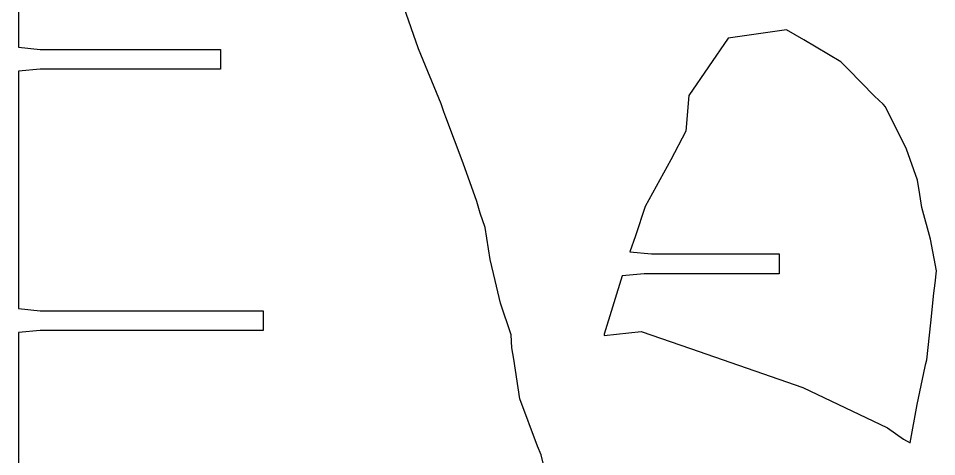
# Model space of a CAD drawing. Header units: inches. Extents: x -5 to 455, y 101 to 489.
# Drawn here: x 263.6 to 452.1, y 208.7 to 298.6 of the extents above; entities that cross this region are included whole.
import ezdxf

# ---------------------------------------------------------------- set-up
doc = ezdxf.new("R2010")
doc.units = ezdxf.units.IN
doc.header["$MEASUREMENT"] = 0
doc.layers.add('boundary', color=7, linetype='Continuous')

# ---------------------------------------------------------------- blocks, each defined once
blk = doc.blocks.new('block 151')
at = {"layer": 'boundary', "color": 5, "lineweight": 25, "true_color": 0x0000ff}
for points in [[(375.92, 187.94), (370.85, 209.02)], [(375.92, 187.94), (370.85, 209.02)], [(370.85, 209.02), (370.85, 209.02)], [(375.92, 187.94), (375.92, 187.94)]]:
    blk.add_lwpolyline(points, dxfattribs=at)
blk = doc.blocks.new('block 152')
at = {"layer": 'boundary', "color": 5, "lineweight": 25, "true_color": 0x0000ff}
for points in [[(370.85, 209.02), (370.15, 210.82)], [(370.85, 209.02), (370.15, 210.82)], [(370.15, 210.82), (370.15, 210.82)], [(370.85, 209.02), (370.85, 209.02)]]:
    blk.add_lwpolyline(points, dxfattribs=at)
blk = doc.blocks.new('block 153')
at = {"layer": 'boundary', "color": 5, "lineweight": 25, "true_color": 0x0000ff}
for points in [[(370.15, 210.82), (366.48, 220.5)], [(370.15, 210.82), (366.48, 220.5)], [(366.48, 220.5), (366.48, 220.5)], [(370.15, 210.82), (370.15, 210.82)]]:
    blk.add_lwpolyline(points, dxfattribs=at)
blk = doc.blocks.new('block 154')
at = {"layer": 'boundary', "color": 5, "lineweight": 25, "true_color": 0x0000ff}
for points in [[(366.48, 220.5), (365.25, 228.68)], [(366.48, 220.5), (365.25, 228.68)], [(365.25, 228.68), (365.25, 228.68)], [(366.48, 220.5), (366.48, 220.5)]]:
    blk.add_lwpolyline(points, dxfattribs=at)
blk = doc.blocks.new('block 155')
at = {"layer": 'boundary', "color": 5, "lineweight": 25, "true_color": 0x0000ff}
for points in [[(365.25, 228.68), (364.85, 231)], [(365.25, 228.68), (364.85, 231)], [(364.85, 231), (364.85, 231)], [(365.25, 228.68), (365.25, 228.68)]]:
    blk.add_lwpolyline(points, dxfattribs=at)
blk = doc.blocks.new('block 156')
at = {"layer": 'boundary', "color": 5, "lineweight": 25, "true_color": 0x0000ff}
for points in [[(364.85, 231), (364.72, 233.66)], [(364.85, 231), (364.72, 233.66)], [(364.72, 233.66), (364.72, 233.66)], [(364.85, 231), (364.85, 231)]]:
    blk.add_lwpolyline(points, dxfattribs=at)
blk = doc.blocks.new('block 157')
at = {"layer": 'boundary', "color": 5, "lineweight": 25, "true_color": 0x0000ff}
for points in [[(364.72, 233.66), (362.5, 240.15)], [(364.72, 233.66), (362.5, 240.15)], [(362.5, 240.15), (362.5, 240.15)], [(364.72, 233.66), (364.72, 233.66)]]:
    blk.add_lwpolyline(points, dxfattribs=at)
blk = doc.blocks.new('block 158')
at = {"layer": 'boundary', "color": 5, "lineweight": 25, "true_color": 0x0000ff}
for points in [[(362.5, 240.15), (361.45, 244.77)], [(362.5, 240.15), (361.45, 244.77)], [(361.45, 244.77), (361.45, 244.77)], [(362.5, 240.15), (362.5, 240.15)]]:
    blk.add_lwpolyline(points, dxfattribs=at)
blk = doc.blocks.new('block 159')
at = {"layer": 'boundary', "color": 5, "lineweight": 25, "true_color": 0x0000ff}
for points in [[(361.45, 244.77), (360.4, 249.09)], [(361.45, 244.77), (360.4, 249.09)], [(360.4, 249.09), (360.4, 249.09)], [(361.45, 244.77), (361.45, 244.77)]]:
    blk.add_lwpolyline(points, dxfattribs=at)
blk = doc.blocks.new('block 160')
at = {"layer": 'boundary', "color": 5, "lineweight": 25, "true_color": 0x0000ff}
for points in [[(360.4, 249.09), (359.39, 255.65)], [(360.4, 249.09), (359.39, 255.65)], [(359.39, 255.65), (359.39, 255.65)], [(360.4, 249.09), (360.4, 249.09)]]:
    blk.add_lwpolyline(points, dxfattribs=at)
blk = doc.blocks.new('block 161')
at = {"layer": 'boundary', "color": 5, "lineweight": 25, "true_color": 0x0000ff}
for points in [[(359.39, 255.65), (358.39, 258.62)], [(359.39, 255.65), (358.39, 258.62)], [(358.39, 258.62), (358.39, 258.62)], [(359.39, 255.65), (359.39, 255.65)]]:
    blk.add_lwpolyline(points, dxfattribs=at)
blk = doc.blocks.new('block 162')
at = {"layer": 'boundary', "color": 5, "lineweight": 25, "true_color": 0x0000ff}
for points in [[(358.39, 258.62), (357.65, 260.96)], [(358.39, 258.62), (357.65, 260.96)], [(357.65, 260.96), (357.65, 260.96)], [(358.39, 258.62), (358.39, 258.62)]]:
    blk.add_lwpolyline(points, dxfattribs=at)
blk = doc.blocks.new('block 163')
at = {"layer": 'boundary', "color": 5, "lineweight": 25, "true_color": 0x0000ff}
for points in [[(357.65, 260.96), (354.89, 268.83)], [(357.65, 260.96), (354.89, 268.83)], [(354.89, 268.83), (354.89, 268.83)], [(357.65, 260.96), (357.65, 260.96)]]:
    blk.add_lwpolyline(points, dxfattribs=at)
blk = doc.blocks.new('block 164')
at = {"layer": 'boundary', "color": 5, "lineweight": 25, "true_color": 0x0000ff}
for points in [[(354.89, 268.83), (351.3, 278.3)], [(354.89, 268.83), (351.3, 278.3)], [(351.3, 278.3), (351.3, 278.3)], [(354.89, 268.83), (354.89, 268.83)]]:
    blk.add_lwpolyline(points, dxfattribs=at)
blk = doc.blocks.new('block 165')
at = {"layer": 'boundary', "color": 5, "lineweight": 25, "true_color": 0x0000ff}
for points in [[(351.3, 278.3), (350.9, 279.38)], [(351.3, 278.3), (350.9, 279.38)], [(350.9, 279.38), (350.9, 279.38)], [(351.3, 278.3), (351.3, 278.3)]]:
    blk.add_lwpolyline(points, dxfattribs=at)
blk = doc.blocks.new('block 166')
at = {"layer": 'boundary', "color": 5, "lineweight": 25, "true_color": 0x0000ff}
for points in [[(350.9, 279.38), (350.36, 281.03)], [(350.9, 279.38), (350.36, 281.03)], [(350.36, 281.03), (350.36, 281.03)], [(350.9, 279.38), (350.9, 279.38)]]:
    blk.add_lwpolyline(points, dxfattribs=at)
blk = doc.blocks.new('block 167')
at = {"layer": 'boundary', "color": 5, "lineweight": 25, "true_color": 0x0000ff}
for points in [[(350.36, 281.03), (345.73, 292.34)], [(350.36, 281.03), (345.73, 292.34)], [(345.73, 292.34), (345.73, 292.34)], [(350.36, 281.03), (350.36, 281.03)]]:
    blk.add_lwpolyline(points, dxfattribs=at)
blk = doc.blocks.new('block 168')
at = {"layer": 'boundary', "color": 5, "lineweight": 25, "true_color": 0x0000ff}
for points in [[(345.73, 292.34), (342.66, 300.92)], [(345.73, 292.34), (342.66, 300.92)], [(342.66, 300.92), (342.66, 300.92)], [(345.73, 292.34), (345.73, 292.34)]]:
    blk.add_lwpolyline(points, dxfattribs=at)
blk = doc.blocks.new('block 189')
at = {"layer": 'boundary', "color": 5, "lineweight": 25, "true_color": 0x0000ff}
for points in [[(263.55, 347.67), (263.55, 292.63)], [(263.55, 347.67), (263.55, 292.63)], [(263.55, 347.67), (263.55, 347.67)], [(263.55, 292.63), (263.55, 292.63)]]:
    blk.add_lwpolyline(points, dxfattribs=at)
blk = doc.blocks.new('block 190')
at = {"layer": 'boundary', "color": 5, "lineweight": 25, "true_color": 0x0000ff}
for points in [[(263.55, 292.63), (268.01, 292.19)], [(263.55, 292.63), (268.01, 292.19)], [(263.55, 292.63), (263.55, 292.63)], [(268.01, 292.19), (268.01, 292.19)]]:
    blk.add_lwpolyline(points, dxfattribs=at)
blk = doc.blocks.new('block 191')
at = {"layer": 'boundary', "color": 5, "lineweight": 25, "true_color": 0x0000ff}
for points in [[(268.01, 292.19), (305.07, 292.19)], [(268.01, 292.19), (305.07, 292.19)], [(268.01, 292.19), (268.01, 292.19)], [(305.07, 292.19), (305.07, 292.19)]]:
    blk.add_lwpolyline(points, dxfattribs=at)
blk = doc.blocks.new('block 192')
at = {"layer": 'boundary', "color": 5, "lineweight": 25, "true_color": 0x0000ff}
for points in [[(305.07, 292.19), (305.07, 288.14)], [(305.07, 292.19), (305.07, 288.14)], [(305.07, 292.19), (305.07, 292.19)], [(305.07, 288.14), (305.07, 288.14)]]:
    blk.add_lwpolyline(points, dxfattribs=at)
blk = doc.blocks.new('block 193')
at = {"layer": 'boundary', "color": 5, "lineweight": 25, "true_color": 0x0000ff}
for points in [[(305.07, 288.14), (268.01, 288.14)], [(305.07, 288.14), (268.01, 288.14)], [(268.01, 288.14), (268.01, 288.14)], [(305.07, 288.14), (305.07, 288.14)]]:
    blk.add_lwpolyline(points, dxfattribs=at)
blk = doc.blocks.new('block 194')
at = {"layer": 'boundary', "color": 5, "lineweight": 25, "true_color": 0x0000ff}
for points in [[(268.01, 288.14), (263.55, 287.7)], [(268.01, 288.14), (263.55, 287.7)], [(263.55, 287.7), (263.55, 287.7)], [(268.01, 288.14), (268.01, 288.14)]]:
    blk.add_lwpolyline(points, dxfattribs=at)
blk = doc.blocks.new('block 195')
at = {"layer": 'boundary', "color": 5, "lineweight": 25, "true_color": 0x0000ff}
for points in [[(263.55, 287.7), (263.55, 239.04)], [(263.55, 287.7), (263.55, 239.04)], [(263.55, 287.7), (263.55, 287.7)], [(263.55, 239.04), (263.55, 239.04)]]:
    blk.add_lwpolyline(points, dxfattribs=at)
blk = doc.blocks.new('block 196')
at = {"layer": 'boundary', "color": 5, "lineweight": 25, "true_color": 0x0000ff}
for points in [[(263.55, 239.04), (268.01, 238.6)], [(263.55, 239.04), (268.01, 238.6)], [(263.55, 239.04), (263.55, 239.04)], [(268.01, 238.6), (268.01, 238.6)]]:
    blk.add_lwpolyline(points, dxfattribs=at)
blk = doc.blocks.new('block 197')
at = {"layer": 'boundary', "color": 5, "lineweight": 25, "true_color": 0x0000ff}
for points in [[(268.01, 238.6), (313.81, 238.6)], [(268.01, 238.6), (313.81, 238.6)], [(268.01, 238.6), (268.01, 238.6)], [(313.81, 238.6), (313.81, 238.6)]]:
    blk.add_lwpolyline(points, dxfattribs=at)
blk = doc.blocks.new('block 198')
at = {"layer": 'boundary', "color": 5, "lineweight": 25, "true_color": 0x0000ff}
for points in [[(313.81, 238.6), (313.81, 234.55)], [(313.81, 238.6), (313.81, 234.55)], [(313.81, 238.6), (313.81, 238.6)], [(313.81, 234.55), (313.81, 234.55)]]:
    blk.add_lwpolyline(points, dxfattribs=at)
blk = doc.blocks.new('block 199')
at = {"layer": 'boundary', "color": 5, "lineweight": 25, "true_color": 0x0000ff}
for points in [[(313.81, 234.55), (268.01, 234.55)], [(313.81, 234.55), (268.01, 234.55)], [(268.01, 234.55), (268.01, 234.55)], [(313.81, 234.55), (313.81, 234.55)]]:
    blk.add_lwpolyline(points, dxfattribs=at)
blk = doc.blocks.new('block 200')
at = {"layer": 'boundary', "color": 5, "lineweight": 25, "true_color": 0x0000ff}
for points in [[(268.01, 234.55), (263.55, 234.11)], [(268.01, 234.55), (263.55, 234.11)], [(263.55, 234.11), (263.55, 234.11)], [(268.01, 234.55), (268.01, 234.55)]]:
    blk.add_lwpolyline(points, dxfattribs=at)
blk = doc.blocks.new('block 201')
at = {"layer": 'boundary', "color": 5, "lineweight": 25, "true_color": 0x0000ff}
for points in [[(263.55, 234.11), (263.55, 199.6)], [(263.55, 234.11), (263.55, 199.6)], [(263.55, 234.11), (263.55, 234.11)], [(263.55, 199.6), (263.55, 199.6)]]:
    blk.add_lwpolyline(points, dxfattribs=at)
blk = doc.blocks.new('block 370')
at = {"layer": 'boundary', "color": 5, "lineweight": 25, "true_color": 0x0000ff}
for points in [[(383.8, 233.51), (391.38, 234.35)], [(383.8, 233.51), (391.38, 234.35)], [(391.38, 234.35), (391.38, 234.35)], [(383.8, 233.51), (383.8, 233.51)]]:
    blk.add_lwpolyline(points, dxfattribs=at)
blk = doc.blocks.new('block 371')
at = {"layer": 'boundary', "color": 5, "lineweight": 25, "true_color": 0x0000ff}
for points in [[(391.38, 234.35), (401.52, 230.81)], [(391.38, 234.35), (401.52, 230.81)], [(391.38, 234.35), (391.38, 234.35)], [(401.52, 230.81), (401.52, 230.81)]]:
    blk.add_lwpolyline(points, dxfattribs=at)
blk = doc.blocks.new('block 372')
at = {"layer": 'boundary', "color": 5, "lineweight": 25, "true_color": 0x0000ff}
for points in [[(401.52, 230.81), (424.63, 222.82)], [(401.52, 230.81), (424.63, 222.82)], [(401.52, 230.81), (401.52, 230.81)], [(424.63, 222.82), (424.63, 222.82)]]:
    blk.add_lwpolyline(points, dxfattribs=at)
blk = doc.blocks.new('block 373')
at = {"layer": 'boundary', "color": 5, "lineweight": 25, "true_color": 0x0000ff}
for points in [[(424.63, 222.82), (441.98, 214.54)], [(424.63, 222.82), (441.98, 214.54)], [(424.63, 222.82), (424.63, 222.82)], [(441.98, 214.54), (441.98, 214.54)]]:
    blk.add_lwpolyline(points, dxfattribs=at)
blk = doc.blocks.new('block 374')
at = {"layer": 'boundary', "color": 5, "lineweight": 25, "true_color": 0x0000ff}
for points in [[(441.98, 214.54), (445.24, 212.23)], [(441.98, 214.54), (445.24, 212.23)], [(441.98, 214.54), (441.98, 214.54)], [(445.24, 212.23), (445.24, 212.23)]]:
    blk.add_lwpolyline(points, dxfattribs=at)
blk = doc.blocks.new('block 375')
at = {"layer": 'boundary', "color": 5, "lineweight": 25, "true_color": 0x0000ff}
for points in [[(445.24, 212.23), (446.61, 211.49)], [(445.24, 212.23), (446.61, 211.49)], [(445.24, 212.23), (445.24, 212.23)], [(446.61, 211.49), (446.61, 211.49)]]:
    blk.add_lwpolyline(points, dxfattribs=at)
blk = doc.blocks.new('block 376')
at = {"layer": 'boundary', "color": 5, "lineweight": 25, "true_color": 0x0000ff}
for points in [[(446.61, 211.49), (448.06, 219.39)], [(446.61, 211.49), (448.06, 219.39)], [(448.06, 219.39), (448.06, 219.39)], [(446.61, 211.49), (446.61, 211.49)]]:
    blk.add_lwpolyline(points, dxfattribs=at)
blk = doc.blocks.new('block 377')
at = {"layer": 'boundary', "color": 5, "lineweight": 25, "true_color": 0x0000ff}
for points in [[(448.06, 219.39), (449.73, 227.18)], [(448.06, 219.39), (449.73, 227.18)], [(449.73, 227.18), (449.73, 227.18)], [(448.06, 219.39), (448.06, 219.39)]]:
    blk.add_lwpolyline(points, dxfattribs=at)
blk = doc.blocks.new('block 378')
at = {"layer": 'boundary', "color": 5, "lineweight": 25, "true_color": 0x0000ff}
for points in [[(449.73, 227.18), (449.88, 227.77)], [(449.73, 227.18), (449.88, 227.77)], [(449.73, 227.18), (449.73, 227.18)], [(449.88, 227.77), (449.88, 227.77)]]:
    blk.add_lwpolyline(points, dxfattribs=at)
blk = doc.blocks.new('block 379')
at = {"layer": 'boundary', "color": 5, "lineweight": 25, "true_color": 0x0000ff}
for points in [[(449.88, 227.77), (450.09, 228.54)], [(449.88, 227.77), (450.09, 228.54)], [(450.09, 228.54), (450.09, 228.54)], [(449.88, 227.77), (449.88, 227.77)]]:
    blk.add_lwpolyline(points, dxfattribs=at)
blk = doc.blocks.new('block 380')
at = {"layer": 'boundary', "color": 5, "lineweight": 25, "true_color": 0x0000ff}
for points in [[(450.09, 228.54), (450.85, 236.09)], [(450.09, 228.54), (450.85, 236.09)], [(450.85, 236.09), (450.85, 236.09)], [(450.09, 228.54), (450.09, 228.54)]]:
    blk.add_lwpolyline(points, dxfattribs=at)
blk = doc.blocks.new('block 381')
at = {"layer": 'boundary', "color": 5, "lineweight": 25, "true_color": 0x0000ff}
for points in [[(450.85, 236.09), (451.46, 242.21)], [(450.85, 236.09), (451.46, 242.21)], [(451.46, 242.21), (451.46, 242.21)], [(450.85, 236.09), (450.85, 236.09)]]:
    blk.add_lwpolyline(points, dxfattribs=at)
blk = doc.blocks.new('block 382')
at = {"layer": 'boundary', "color": 5, "lineweight": 25, "true_color": 0x0000ff}
for points in [[(451.46, 242.21), (451.75, 244.24)], [(451.46, 242.21), (451.75, 244.24)], [(451.75, 244.24), (451.75, 244.24)], [(451.46, 242.21), (451.46, 242.21)]]:
    blk.add_lwpolyline(points, dxfattribs=at)
blk = doc.blocks.new('block 383')
at = {"layer": 'boundary', "color": 5, "lineweight": 25, "true_color": 0x0000ff}
for points in [[(451.75, 244.24), (452.07, 246.77)], [(451.75, 244.24), (452.07, 246.77)], [(452.07, 246.77), (452.07, 246.77)], [(451.75, 244.24), (451.75, 244.24)]]:
    blk.add_lwpolyline(points, dxfattribs=at)
blk = doc.blocks.new('block 384')
at = {"layer": 'boundary', "color": 5, "lineweight": 25, "true_color": 0x0000ff}
for points in [[(452.07, 246.77), (450.82, 253.25)], [(452.07, 246.77), (450.82, 253.25)], [(450.82, 253.25), (450.82, 253.25)], [(452.07, 246.77), (452.07, 246.77)]]:
    blk.add_lwpolyline(points, dxfattribs=at)
blk = doc.blocks.new('block 385')
at = {"layer": 'boundary', "color": 5, "lineweight": 25, "true_color": 0x0000ff}
for points in [[(450.82, 253.25), (449.04, 259.79)], [(450.82, 253.25), (449.04, 259.79)], [(449.04, 259.79), (449.04, 259.79)], [(450.82, 253.25), (450.82, 253.25)]]:
    blk.add_lwpolyline(points, dxfattribs=at)
blk = doc.blocks.new('block 386')
at = {"layer": 'boundary', "color": 5, "lineweight": 25, "true_color": 0x0000ff}
for points in [[(449.04, 259.79), (448.6, 262.43)], [(449.04, 259.79), (448.6, 262.43)], [(448.6, 262.43), (448.6, 262.43)], [(449.04, 259.79), (449.04, 259.79)]]:
    blk.add_lwpolyline(points, dxfattribs=at)
blk = doc.blocks.new('block 387')
at = {"layer": 'boundary', "color": 5, "lineweight": 25, "true_color": 0x0000ff}
for points in [[(448.6, 262.43), (448.15, 265.4)], [(448.6, 262.43), (448.15, 265.4)], [(448.15, 265.4), (448.15, 265.4)], [(448.6, 262.43), (448.6, 262.43)]]:
    blk.add_lwpolyline(points, dxfattribs=at)
blk = doc.blocks.new('block 388')
at = {"layer": 'boundary', "color": 5, "lineweight": 25, "true_color": 0x0000ff}
for points in [[(448.15, 265.4), (445.91, 271.75)], [(448.15, 265.4), (445.91, 271.75)], [(445.91, 271.75), (445.91, 271.75)], [(448.15, 265.4), (448.15, 265.4)]]:
    blk.add_lwpolyline(points, dxfattribs=at)
blk = doc.blocks.new('block 389')
at = {"layer": 'boundary', "color": 5, "lineweight": 25, "true_color": 0x0000ff}
for points in [[(445.91, 271.75), (441.57, 280.42)], [(445.91, 271.75), (441.57, 280.42)], [(441.57, 280.42), (441.57, 280.42)], [(445.91, 271.75), (445.91, 271.75)]]:
    blk.add_lwpolyline(points, dxfattribs=at)
blk = doc.blocks.new('block 390')
at = {"layer": 'boundary', "color": 5, "lineweight": 25, "true_color": 0x0000ff}
for points in [[(441.57, 280.42), (441.1, 280.94)], [(441.57, 280.42), (441.1, 280.94)], [(441.1, 280.94), (441.1, 280.94)], [(441.57, 280.42), (441.57, 280.42)]]:
    blk.add_lwpolyline(points, dxfattribs=at)
blk = doc.blocks.new('block 391')
at = {"layer": 'boundary', "color": 5, "lineweight": 25, "true_color": 0x0000ff}
for points in [[(441.1, 280.94), (439.31, 282.63)], [(441.1, 280.94), (439.31, 282.63)], [(439.31, 282.63), (439.31, 282.63)], [(441.1, 280.94), (441.1, 280.94)]]:
    blk.add_lwpolyline(points, dxfattribs=at)
blk = doc.blocks.new('block 392')
at = {"layer": 'boundary', "color": 5, "lineweight": 25, "true_color": 0x0000ff}
for points in [[(439.31, 282.63), (433.92, 288.16)], [(439.31, 282.63), (433.92, 288.16)], [(433.92, 288.16), (433.92, 288.16)], [(439.31, 282.63), (439.31, 282.63)]]:
    blk.add_lwpolyline(points, dxfattribs=at)
blk = doc.blocks.new('block 393')
at = {"layer": 'boundary', "color": 5, "lineweight": 25, "true_color": 0x0000ff}
for points in [[(433.92, 288.16), (432.39, 289.67)], [(433.92, 288.16), (432.39, 289.67)], [(432.39, 289.67), (432.39, 289.67)], [(433.92, 288.16), (433.92, 288.16)]]:
    blk.add_lwpolyline(points, dxfattribs=at)
blk = doc.blocks.new('block 394')
at = {"layer": 'boundary', "color": 5, "lineweight": 25, "true_color": 0x0000ff}
for points in [[(432.39, 289.67), (424.78, 294.15)], [(432.39, 289.67), (424.78, 294.15)], [(424.78, 294.15), (424.78, 294.15)], [(432.39, 289.67), (432.39, 289.67)]]:
    blk.add_lwpolyline(points, dxfattribs=at)
blk = doc.blocks.new('block 395')
at = {"layer": 'boundary', "color": 5, "lineweight": 25, "true_color": 0x0000ff}
for points in [[(424.78, 294.15), (421.25, 296.18)], [(424.78, 294.15), (421.25, 296.18)], [(421.25, 296.18), (421.25, 296.18)], [(424.78, 294.15), (424.78, 294.15)]]:
    blk.add_lwpolyline(points, dxfattribs=at)
blk = doc.blocks.new('block 396')
at = {"layer": 'boundary', "color": 5, "lineweight": 25, "true_color": 0x0000ff}
for points in [[(421.25, 296.18), (409.28, 294.46)], [(421.25, 296.18), (409.28, 294.46)], [(421.25, 296.18), (421.25, 296.18)], [(409.28, 294.46), (409.28, 294.46)]]:
    blk.add_lwpolyline(points, dxfattribs=at)
blk = doc.blocks.new('block 397')
at = {"layer": 'boundary', "color": 5, "lineweight": 25, "true_color": 0x0000ff}
for points in [[(409.28, 294.46), (401.21, 282.75)], [(409.28, 294.46), (401.21, 282.75)], [(409.28, 294.46), (409.28, 294.46)], [(401.21, 282.75), (401.21, 282.75)]]:
    blk.add_lwpolyline(points, dxfattribs=at)
blk = doc.blocks.new('block 398')
at = {"layer": 'boundary', "color": 5, "lineweight": 25, "true_color": 0x0000ff}
for points in [[(401.21, 282.75), (400.58, 275.44)], [(401.21, 282.75), (400.58, 275.44)], [(401.21, 282.75), (401.21, 282.75)], [(400.58, 275.44), (400.58, 275.44)]]:
    blk.add_lwpolyline(points, dxfattribs=at)
blk = doc.blocks.new('block 399')
at = {"layer": 'boundary', "color": 5, "lineweight": 25, "true_color": 0x0000ff}
for points in [[(400.58, 275.44), (397.47, 269.51)], [(400.58, 275.44), (397.47, 269.51)], [(400.58, 275.44), (400.58, 275.44)], [(397.47, 269.51), (397.47, 269.51)]]:
    blk.add_lwpolyline(points, dxfattribs=at)
blk = doc.blocks.new('block 400')
at = {"layer": 'boundary', "color": 5, "lineweight": 25, "true_color": 0x0000ff}
for points in [[(397.47, 269.51), (392.23, 260)], [(397.47, 269.51), (392.23, 260)], [(397.47, 269.51), (397.47, 269.51)], [(392.23, 260), (392.23, 260)]]:
    blk.add_lwpolyline(points, dxfattribs=at)
blk = doc.blocks.new('block 401')
at = {"layer": 'boundary', "color": 5, "lineweight": 25, "true_color": 0x0000ff}
for points in [[(392.23, 260), (390.27, 253.92)], [(392.23, 260), (390.27, 253.92)], [(392.23, 260), (392.23, 260)], [(390.27, 253.92), (390.27, 253.92)]]:
    blk.add_lwpolyline(points, dxfattribs=at)
blk = doc.blocks.new('block 402')
at = {"layer": 'boundary', "color": 5, "lineweight": 25, "true_color": 0x0000ff}
for points in [[(390.27, 253.92), (389.09, 250.67)], [(390.27, 253.92), (389.09, 250.67)], [(390.27, 253.92), (390.27, 253.92)], [(389.09, 250.67), (389.09, 250.67)]]:
    blk.add_lwpolyline(points, dxfattribs=at)
blk = doc.blocks.new('block 403')
at = {"layer": 'boundary', "color": 5, "lineweight": 25, "true_color": 0x0000ff}
for points in [[(389.09, 250.67), (393.55, 250.23)], [(389.09, 250.67), (393.55, 250.23)], [(389.09, 250.67), (389.09, 250.67)], [(393.55, 250.23), (393.55, 250.23)]]:
    blk.add_lwpolyline(points, dxfattribs=at)
blk = doc.blocks.new('block 404')
at = {"layer": 'boundary', "color": 5, "lineweight": 25, "true_color": 0x0000ff}
for points in [[(393.55, 250.23), (419.74, 250.23)], [(393.55, 250.23), (419.74, 250.23)], [(393.55, 250.23), (393.55, 250.23)], [(419.74, 250.23), (419.74, 250.23)]]:
    blk.add_lwpolyline(points, dxfattribs=at)
blk = doc.blocks.new('block 405')
at = {"layer": 'boundary', "color": 5, "lineweight": 25, "true_color": 0x0000ff}
for points in [[(419.74, 250.23), (419.74, 246.18)], [(419.74, 250.23), (419.74, 246.18)], [(419.74, 250.23), (419.74, 250.23)], [(419.74, 246.18), (419.74, 246.18)]]:
    blk.add_lwpolyline(points, dxfattribs=at)
blk = doc.blocks.new('block 406')
at = {"layer": 'boundary', "color": 5, "lineweight": 25, "true_color": 0x0000ff}
for points in [[(419.74, 246.18), (392, 246.18)], [(419.74, 246.18), (392, 246.18)], [(392, 246.18), (392, 246.18)], [(419.74, 246.18), (419.74, 246.18)]]:
    blk.add_lwpolyline(points, dxfattribs=at)
blk = doc.blocks.new('block 407')
at = {"layer": 'boundary', "color": 5, "lineweight": 25, "true_color": 0x0000ff}
for points in [[(392, 246.18), (387.54, 245.73)], [(392, 246.18), (387.54, 245.73)], [(387.54, 245.73), (387.54, 245.73)], [(392, 246.18), (392, 246.18)]]:
    blk.add_lwpolyline(points, dxfattribs=at)
blk = doc.blocks.new('block 408')
at = {"layer": 'boundary', "color": 5, "lineweight": 25, "true_color": 0x0000ff}
for points in [[(387.54, 245.73), (383.82, 233.78)], [(387.54, 245.73), (383.82, 233.78)], [(387.54, 245.73), (387.54, 245.73)], [(383.82, 233.78), (383.82, 233.78)]]:
    blk.add_lwpolyline(points, dxfattribs=at)
blk = doc.blocks.new('block 409')
at = {"layer": 'boundary', "color": 5, "lineweight": 25, "true_color": 0x0000ff}
for points in [[(383.82, 233.78), (383.8, 233.51)], [(383.82, 233.78), (383.8, 233.51)], [(383.82, 233.78), (383.82, 233.78)], [(383.8, 233.51), (383.8, 233.51)]]:
    blk.add_lwpolyline(points, dxfattribs=at)

msp = doc.modelspace()

# ---------------------------------------------------------------- block references
at = {"layer": 'boundary'}
for name in ['block 189', 'block 168', 'block 396', 'block 395', 'block 397', 'block 394', 'block 190', 'block 167', 'block 191', 'block 192', 'block 393', 'block 194', 'block 195', 'block 193', 'block 392', 'block 166', 'block 398', 'block 391', 'block 390', 'block 165', 'block 389', 'block 164', 'block 399', 'block 388', 'block 163', 'block 400', 'block 387', 'block 386', 'block 162', 'block 161', 'block 401', 'block 385', 'block 160', 'block 402', 'block 384', 'block 159', 'block 403', 'block 404', 'block 405', 'block 408', 'block 407', 'block 406', 'block 383', 'block 158', 'block 382', 'block 381', 'block 157', 'block 196', 'block 197', 'block 198', 'block 380', 'block 200', 'block 201', 'block 199', 'block 370', 'block 409', 'block 371', 'block 156', 'block 155', 'block 372', 'block 154', 'block 379', 'block 377', 'block 378', 'block 373', 'block 153', 'block 376', 'block 374', 'block 375', 'block 152', 'block 151']:
    msp.add_blockref(name, (0, 0), dxfattribs=at)

doc.saveas('drawing.dxf')
